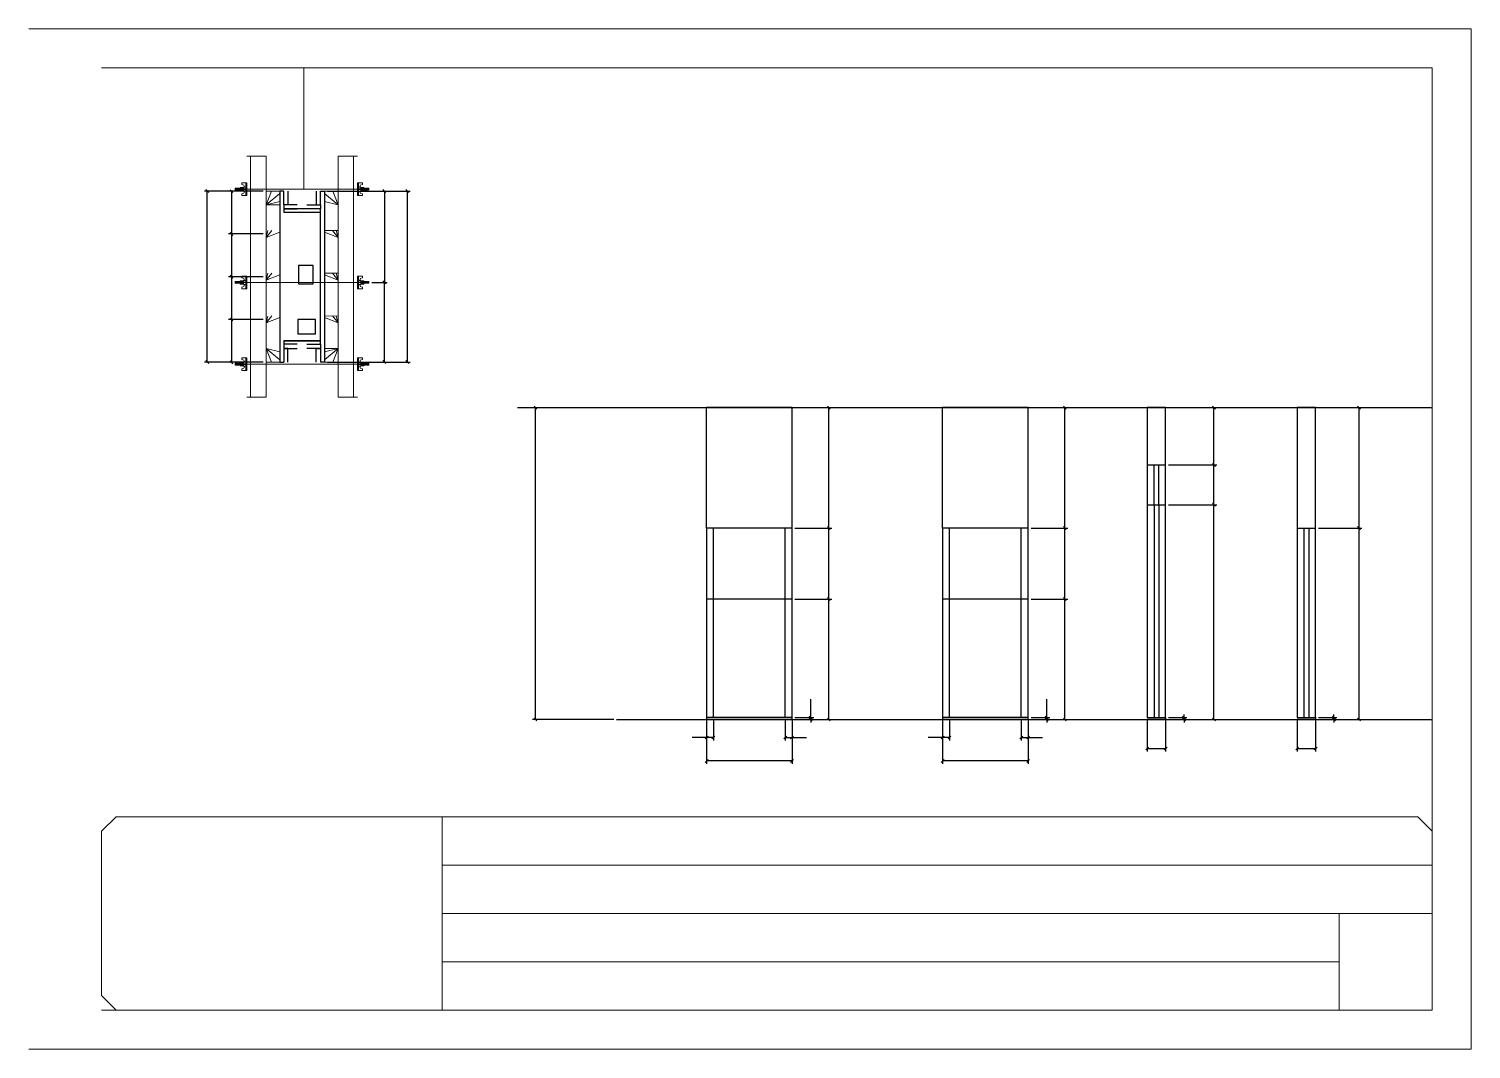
# Model space of a CAD drawing. Header units: metres. Extents: x 4348 to 8996, y 10700 to 11750.
# Drawn here: x 4348 to 5833, y 10700 to 11750 of the extents above; entities that cross this region are included whole.
import ezdxf

# ---------------------------------------------------------------- set-up
doc = ezdxf.new("R2010")
doc.units = ezdxf.units.M
for name, color, linetype in [('00 - FELIPE', 7, 'Continuous'), ('CHAPA', 7, 'Continuous'), ('COTA', 7, 'Continuous'), ('Hachura', 7, 'Continuous'), ('Madeira', 7, 'Continuous'), ('NIVEL 2° PAV.', 7, 'Continuous'), ('Nível', 7, 'Continuous'), ('Painéis', 7, 'Continuous'), ('Perfil Metálico', 7, 'Continuous'), ('SARR_2.2x7', 7, 'Continuous'), ('SARRAFO', 7, 'Continuous'), ('SARRAFO DE PRESSAO', 7, 'Continuous'), ('Texto Seção', 7, 'Continuous')]:
    doc.layers.add(name, color=color, linetype=linetype)

msp = doc.modelspace()

# ---------------------------------------------------------------- linework, layer by layer
at = {"layer": '00 - FELIPE', "color": 4, "lineweight": 25}
for p, q in [((5522.2, 11301.2), (5570.8, 11301.2)), ((5567.8, 11260.2), (5567.8, 11301.2)), ((5522.2, 11260.2), (5570.8, 11260.2))]:
    msp.add_line(p, q, dxfattribs=at)
at = {"layer": '00 - FELIPE', "color": 0, "lineweight": 25}
for p, q in [((5569.3, 11299.7), (5566.3, 11302.7)), ((5566.3, 11261.7), (5569.3, 11258.7))]:
    msp.add_line(p, q, dxfattribs=at)
at = {"layer": 'CHAPA', "color": 1, "lineweight": 25}
for points in [[(4610, 11583), (4606, 11583), (4606, 11407), (4610, 11407)], [(4610, 11583), (4606, 11583), (4606, 11407), (4610, 11407)], [(4648, 11583), (4652, 11583), (4652, 11407), (4648, 11407)], [(4648, 11583), (4652, 11583), (4652, 11407), (4648, 11407)], [(4648, 11561), (4648, 11564.6), (4610, 11564.6), (4610, 11561)], [(4648, 11561), (4648, 11564.6), (4610, 11564.6), (4610, 11561)], [(4648, 11425.4), (4648, 11429), (4610, 11429), (4610, 11425.4)], [(4648, 11425.4), (4648, 11429), (4610, 11429), (4610, 11425.4)]]:
    msp.add_lwpolyline(points, dxfattribs=at)
at = {"layer": 'COTA', "color": 0, "lineweight": 25}
for p, q in [((4532.9, 11581.5), (4529.9, 11584.5)), ((4557.8, 11581.4), (4554.8, 11584.4)), ((4715.2, 11581.5), (4712.2, 11584.5)), ((4738.9, 11581.5), (4735.9, 11584.5)), ((4554.8, 11540.4), (4557.8, 11537.4)), ((4557.8, 11537.4), (4554.8, 11540.4)), ((4554.8, 11496.4), (4557.8, 11493.4)), ((4557.8, 11493.4), (4554.8, 11496.4)), ((4715.2, 11487.5), (4712.2, 11490.5)), ((4712.2, 11490.5), (4715.2, 11487.5)), ((4554.8, 11452.4), (4557.8, 11449.4)), ((4557.8, 11449.4), (4554.8, 11452.4)), ((4529.9, 11408.5), (4532.9, 11405.5)), ((4554.8, 11408.4), (4557.8, 11405.4)), ((4712.2, 11408.5), (4715.2, 11405.5)), ((4735.9, 11408.5), (4738.9, 11405.5)), ((5172.8, 11358.7), (5169.8, 11361.7)), ((5415.8, 11358.7), (5412.8, 11361.7)), ((5569.3, 11358.7), (5566.3, 11361.7)), ((5718.7, 11358.7), (5715.7, 11361.7)), ((5566.3, 11302.7), (5569.3, 11299.7)), ((5569.3, 11258.7), (5566.3, 11261.7)), ((5172.8, 11234.7), (5169.8, 11237.7)), ((5169.8, 11237.7), (5172.8, 11234.7)), ((5415.8, 11234.7), (5412.8, 11237.7)), ((5412.8, 11237.7), (5415.8, 11234.7)), ((5715.7, 11237.7), (5718.7, 11234.7)), ((5718.7, 11234.7), (5715.7, 11237.7)), ((5169.8, 11164.7), (5172.8, 11161.7)), ((5172.8, 11161.7), (5169.8, 11164.7)), ((5412.8, 11164.7), (5415.8, 11161.7)), ((5415.8, 11161.7), (5412.8, 11164.7)), ((5151.2, 11042.7), (5154.2, 11039.7)), ((5154.2, 11037.7), (5151.2, 11040.7)), ((5169.8, 11040.7), (5172.8, 11037.7)), ((5394.2, 11042.7), (5397.2, 11039.7)), ((5397.2, 11037.7), (5394.2, 11040.7)), ((5412.8, 11040.7), (5415.8, 11037.7)), ((5535.5, 11042.7), (5538.5, 11039.7)), ((5538.5, 11037.7), (5535.5, 11040.7)), ((5566.3, 11040.7), (5569.3, 11037.7)), ((5689.9, 11042.7), (5692.9, 11039.7)), ((5692.9, 11037.7), (5689.9, 11040.7)), ((5715.7, 11040.7), (5718.7, 11037.7)), ((5046.9, 11022.2), (5043.9, 11019.2)), ((5050.9, 11019.2), (5053.9, 11022.2)), ((5127.9, 11022.2), (5124.9, 11019.2)), ((5131.9, 11019.2), (5134.9, 11022.2)), ((5290, 11022.2), (5287, 11019.2)), ((5294, 11019.2), (5297, 11022.2)), ((5371, 11022.2), (5368, 11019.2)), ((5375, 11019.2), (5378, 11022.2)), ((5500.6, 11010.9), (5497.6, 11007.9)), ((5516.6, 11007.9), (5519.6, 11010.9)), ((5655, 11010.9), (5652, 11007.9)), ((5671, 11007.9), (5674, 11010.9)), ((5046.9, 10998.1), (5043.9, 10995.1)), ((5131.9, 10995.1), (5134.9, 10998.1)), ((5290, 10998.1), (5287, 10995.1)), ((5375, 10995.1), (5378, 10998.1))]:
    msp.add_line(p, q, dxfattribs=at)
at = {"layer": 'COTA', "color": 241, "lineweight": 25}
for p, q in [((4589, 11583), (4528.4, 11583)), ((4531.4, 11407), (4531.4, 11583)), ((4589, 11582.9), (4553.3, 11582.9)), ((4556.3, 11582.9), (4556.3, 11538.9)), ((4655, 11583), (4740.4, 11583)), ((4689, 11583), (4716.7, 11583)), ((4713.7, 11583), (4713.7, 11489)), ((4737.4, 11407), (4737.4, 11583)), ((4589, 11538.9), (4553.3, 11538.9)), ((4589, 11538.9), (4553.3, 11538.9)), ((4556.3, 11538.9), (4556.3, 11494.9)), ((4589, 11494.9), (4553.3, 11494.9)), ((4589, 11494.9), (4553.3, 11494.9)), ((4556.3, 11494.9), (4556.3, 11450.9)), ((4700.8, 11489), (4716.7, 11489)), ((4700.8, 11489), (4716.7, 11489)), ((4713.7, 11407), (4713.7, 11489)), ((4589, 11450.9), (4553.3, 11450.9)), ((4589, 11450.9), (4553.3, 11450.9)), ((4556.3, 11450.9), (4556.3, 11406.9)), ((4589, 11407), (4528.4, 11407)), ((4589, 11406.9), (4553.3, 11406.9)), ((4655, 11407), (4740.4, 11407)), ((4689, 11407), (4716.7, 11407)), ((5133.4, 11360.2), (5045.4, 11360.2)), ((5045.4, 11236.2), (5045.4, 11360.2)), ((5133.4, 11236.2), (5133.4, 11360.2)), ((5376.5, 11360.2), (5288.5, 11360.2)), ((5288.5, 11236.2), (5288.5, 11360.2)), ((5376.5, 11236.2), (5376.5, 11360.2))]:
    msp.add_line(p, q, dxfattribs=at)
at = {"layer": 'COTA', "color": 180, "lineweight": 25}
for p, q in [((4640.4, 11506.5), (4625.4, 11506.5)), ((4625.4, 11506.5), (4625.4, 11487.5)), ((4640.4, 11487.5), (4640.4, 11506.5)), ((4625.4, 11487.5), (4640.4, 11487.5)), ((4642.7, 11451), (4624.7, 11451)), ((4624.7, 11451), (4624.7, 11436)), ((4642.7, 11436), (4642.7, 11451)), ((4624.7, 11436), (4642.7, 11436))]:
    msp.add_line(p, q, dxfattribs=at)
at = {"layer": 'COTA', "color": 4, "lineweight": 25}
for p, q in [((5136.4, 11360.2), (5174.3, 11360.2)), ((5171.3, 11236.2), (5171.3, 11360.2)), ((5379.5, 11360.2), (5417.3, 11360.2)), ((5414.3, 11236.2), (5414.3, 11360.2)), ((5521.1, 11360.2), (5570.8, 11360.2)), ((5567.8, 11301.2), (5567.8, 11360.2)), ((5675.5, 11360.2), (5720.2, 11360.2)), ((5717.2, 11236.2), (5717.2, 11360.2)), ((5521.1, 11301.2), (5570.8, 11301.2)), ((5521.1, 11260.2), (5570.8, 11260.2)), ((5567.8, 11039.2), (5567.8, 11260.2)), ((5136.4, 11236.2), (5174.3, 11236.2)), ((5136.4, 11236.2), (5174.3, 11236.2)), ((5171.3, 11163.2), (5171.3, 11236.2)), ((5379.5, 11236.2), (5417.3, 11236.2)), ((5379.5, 11236.2), (5417.3, 11236.2)), ((5414.3, 11163.2), (5414.3, 11236.2)), ((5675.5, 11236.2), (5720.2, 11236.2)), ((5675.5, 11236.2), (5720.2, 11236.2)), ((5717.2, 11039.2), (5717.2, 11236.2)), ((5136.4, 11163.2), (5174.3, 11163.2)), ((5136.4, 11163.2), (5174.3, 11163.2)), ((5171.3, 11039.2), (5171.3, 11163.2)), ((5379.5, 11163.2), (5417.3, 11163.2)), ((5379.5, 11163.2), (5417.3, 11163.2)), ((5414.3, 11039.2), (5414.3, 11163.2)), ((5152.7, 11041.2), (5152.7, 11060.1)), ((5395.7, 11041.2), (5395.7, 11060.1)), ((5045.4, 11038.2), (5045.4, 10993.6)), ((5045.4, 11036.2), (5045.4, 11017.7)), ((5052.4, 11038.2), (5052.4, 11017.7)), ((5126.4, 11038.2), (5126.4, 11017.7)), ((5133.4, 11038.2), (5133.4, 10993.6)), ((5133.4, 11036.2), (5133.4, 11017.7)), ((5136.4, 11041.2), (5155.7, 11041.2)), ((5136.4, 11039.2), (5155.7, 11039.2)), ((5136.4, 11039.2), (5174.3, 11039.2)), ((5152.7, 11039.2), (5152.7, 11041.2)), ((5152.7, 11039.2), (5152.7, 11036.2)), ((5288.5, 11038.2), (5288.5, 10993.6)), ((5288.5, 11036.2), (5288.5, 11017.7)), ((5295.5, 11038.2), (5295.5, 11017.7)), ((5369.5, 11038.2), (5369.5, 11017.7)), ((5376.5, 11038.2), (5376.5, 10993.6)), ((5376.5, 11036.2), (5376.5, 11017.7)), ((5379.5, 11041.2), (5398.7, 11041.2)), ((5379.5, 11039.2), (5398.7, 11039.2)), ((5379.5, 11039.2), (5417.3, 11039.2)), ((5395.7, 11039.2), (5395.7, 11041.2)), ((5395.7, 11039.2), (5395.7, 11036.2)), ((5499.1, 11038.2), (5499.1, 11006.4)), ((5518.1, 11038.2), (5518.1, 11006.4)), ((5521.1, 11041.2), (5540, 11041.2)), ((5521.1, 11039.2), (5540, 11039.2)), ((5521.1, 11039.2), (5570.8, 11039.2)), ((5537, 11041.2), (5537, 11044.2)), ((5537, 11039.2), (5537, 11041.2)), ((5537, 11039.2), (5537, 11036.2)), ((5653.5, 11038.2), (5653.5, 11006.4)), ((5672.5, 11038.2), (5672.5, 11006.4)), ((5675.5, 11041.2), (5694.4, 11041.2)), ((5675.5, 11039.2), (5694.4, 11039.2)), ((5675.5, 11039.2), (5720.2, 11039.2)), ((5691.4, 11041.2), (5691.4, 11044.2)), ((5691.4, 11039.2), (5691.4, 11041.2)), ((5691.4, 11039.2), (5691.4, 11036.2)), ((5045.4, 11020.7), (5030.7, 11020.7)), ((5052.4, 11020.7), (5045.4, 11020.7)), ((5126.4, 11020.7), (5133.4, 11020.7)), ((5133.4, 11020.7), (5148.2, 11020.7)), ((5288.5, 11020.7), (5273.7, 11020.7)), ((5295.5, 11020.7), (5288.5, 11020.7)), ((5369.5, 11020.7), (5376.5, 11020.7)), ((5376.5, 11020.7), (5391.2, 11020.7)), ((5499.1, 11009.4), (5518.1, 11009.4)), ((5653.5, 11009.4), (5672.5, 11009.4)), ((5133.4, 10996.6), (5045.4, 10996.6)), ((5376.5, 10996.6), (5288.5, 10996.6))]:
    msp.add_line(p, q, dxfattribs=at)
at = {"layer": 'COTA', "color": 241, "lineweight": 25}
for points in [[(5518.1, 11301.2), (5518.1, 11360.2), (5499.1, 11360.2), (5499.1, 11301.2)], [(5672.5, 11236.2), (5672.5, 11360.2), (5653.5, 11360.2), (5653.5, 11236.2)]]:
    msp.add_lwpolyline(points, dxfattribs=at)
at = {"layer": 'Hachura', "color": 0, "lineweight": 9}
for p, q in [((4560.5, 11586), (4560.2, 11585.7)), ((4560.2, 11585.7), (4560.2, 11584.4)), ((4560.5, 11584.1), (4560.2, 11584.4)), ((4560.8, 11586), (4560.5, 11586)), ((4560.5, 11584.1), (4560.5, 11586)), ((4561.1, 11584.1), (4560.5, 11585.3)), ((4561.1, 11584), (4560.5, 11585.1)), ((4560.5, 11584.6), (4560.8, 11583.9)), ((4560.5, 11584.3), (4560.6, 11584.1)), ((4560.8, 11586), (4561.8, 11584.1)), ((4560.8, 11586), (4561.8, 11584.1)), ((4560.9, 11586.1), (4562, 11583.9)), ((4562.2, 11584), (4561.1, 11586.1)), ((4561.1, 11584.1), (4561.8, 11584.1)), ((4562, 11586), (4561.3, 11586)), ((4562.3, 11584.1), (4561.3, 11586)), ((4562, 11586), (4562.9, 11584.1)), ((4562.1, 11586.1), (4563.1, 11583.9)), ((4563.4, 11584), (4562.3, 11586.1)), ((4562.9, 11584.1), (4562.3, 11584.1)), ((4563.1, 11586), (4562.5, 11586)), ((4563.5, 11584.1), (4562.5, 11586)), ((4562.7, 11586), (4562.5, 11586)), ((4563.1, 11586), (4564.1, 11584.1)), ((4563.2, 11586.1), (4564.3, 11583.9)), ((4564.5, 11584), (4563.5, 11586.1)), ((4563.7, 11584.1), (4563.5, 11584.1)), ((4564.3, 11586), (4563.6, 11586)), ((4564.6, 11584.1), (4563.6, 11586)), ((4563.7, 11584.1), (4564.1, 11584.1)), ((4564.3, 11586), (4565.3, 11584.1)), ((4565.3, 11584.8), (4564.6, 11586.1)), ((4564.6, 11584.1), (4565.3, 11584.1)), ((4565.3, 11585.1), (4564.8, 11586)), ((4565.3, 11586), (4564.8, 11586)), ((4565.3, 11583.3), (4565.3, 11586.6)), ((4565.3, 11583.3), (4565.3, 11586.6)), ((4565.3, 11586.6), (4568.5, 11586.6)), ((4565.3, 11585.6), (4568.5, 11585.6)), ((4565.3, 11584.1), (4568.5, 11584.1)), ((4568.5, 11583.3), (4565.3, 11583.3)), ((4572, 11591.4), (4566.8, 11591.4)), ((4566.8, 11591.4), (4566.8, 11589.7)), ((4566.8, 11589.7), (4569, 11589.2)), ((4568.5, 11586.9), (4568.5, 11583)), ((4571.1, 11586.9), (4568.5, 11586.9)), ((4568.5, 11583), (4568.5, 11583.3)), ((4568.5, 11583), (4568.5, 11583.3)), ((4568.5, 11583), (4571.1, 11583)), ((4571.1, 11585.3), (4569.1, 11585.3)), ((4569.1, 11584.8), (4571.1, 11584.8)), ((4569.3, 11588.8), (4569.3, 11586.9)), ((4569.3, 11581.1), (4569.3, 11583)), ((4571, 11591.3), (4572, 11591.3)), ((4571, 11591.1), (4572, 11591.1)), ((4571, 11590.7), (4572, 11590.7)), ((4571, 11590.3), (4572, 11590.3)), ((4571, 11589.4), (4572, 11589.4)), ((4571, 11588), (4572, 11588)), ((4571.1, 11591.4), (4571.1, 11578.5)), ((4571.1, 11591.4), (4571.1, 11586.3)), ((4571.1, 11585), (4571.1, 11586.9)), ((4571.1, 11586.3), (4571.1, 11585.6)), ((4571.1, 11585), (4572, 11585)), ((4571.4, 11585.9), (4571.2, 11585.9)), ((4571.2, 11584), (4571.6, 11584)), ((4571.8, 11585.9), (4571.4, 11585.9)), ((4572, 11578.5), (4572, 11591.4)), ((4572, 11579.5), (4572, 11587.3)), ((4686, 11578.5), (4686, 11591.4)), ((4686, 11591.4), (4691.1, 11591.4)), ((4686.9, 11591.3), (4686, 11591.3)), ((4686.9, 11591.1), (4686, 11591.1)), ((4686.9, 11590.7), (4686, 11590.7)), ((4686.9, 11590.3), (4686, 11590.3)), ((4686.9, 11589.4), (4686, 11589.4)), ((4686.9, 11588), (4686, 11588)), ((4686, 11579.5), (4686, 11587.3)), ((4686.9, 11585), (4686, 11585)), ((4686.1, 11585.9), (4686.6, 11585.9)), ((4686.7, 11584), (4686.3, 11584)), ((4686.6, 11585.9), (4686.8, 11585.9)), ((4686.9, 11591.4), (4686.9, 11578.5)), ((4686.9, 11591.4), (4686.9, 11586.3)), ((4686.9, 11585), (4686.9, 11586.9)), ((4686.9, 11586.9), (4689.5, 11586.9)), ((4686.9, 11586.3), (4686.9, 11585.6)), ((4686.9, 11585.3), (4688.9, 11585.3)), ((4688.9, 11584.8), (4686.9, 11584.8)), ((4689.5, 11583), (4686.9, 11583)), ((4688.7, 11588.8), (4688.7, 11586.9)), ((4688.7, 11581.1), (4688.7, 11583)), ((4691.1, 11589.7), (4688.9, 11589.2)), ((4689.5, 11586.9), (4689.5, 11583)), ((4692.7, 11586.6), (4689.5, 11586.6)), ((4692.7, 11585.6), (4689.5, 11585.6)), ((4692.7, 11584.1), (4689.5, 11584.1)), ((4689.5, 11583.3), (4692.7, 11583.3)), ((4689.5, 11583), (4689.5, 11583.3)), ((4689.5, 11583), (4689.5, 11583.3)), ((4691.1, 11591.4), (4691.1, 11589.7)), ((4692.6, 11583.3), (4692.6, 11586.6)), ((4692.7, 11583.3), (4692.7, 11586.6)), ((4692.7, 11584.8), (4693.3, 11586.1)), ((4693.6, 11586), (4692.7, 11584.1)), ((4692.7, 11585.1), (4693.1, 11586)), ((4692.7, 11586), (4693.1, 11586)), ((4693.3, 11584.1), (4692.7, 11584.1)), ((4693.3, 11584.1), (4694.3, 11586)), ((4693.4, 11584), (4694.5, 11586.1)), ((4694.7, 11586.1), (4693.6, 11583.9)), ((4693.6, 11586), (4694.3, 11586)), ((4694.8, 11586), (4693.8, 11584.1)), ((4694.3, 11584.1), (4693.8, 11584.1)), ((4694.3, 11584.1), (4694.5, 11584.1)), ((4694.5, 11584.1), (4695.4, 11586)), ((4694.6, 11584), (4695.6, 11586.1)), ((4695.9, 11586.1), (4694.8, 11583.9)), ((4694.8, 11586), (4695.4, 11586)), ((4696, 11586), (4695, 11584.1)), ((4695, 11584.1), (4695.6, 11584.1)), ((4695.2, 11586), (4695.4, 11586)), ((4695.6, 11584.1), (4696.6, 11586)), ((4695.7, 11584), (4696.8, 11586.1)), ((4697, 11586.1), (4696, 11583.9)), ((4696, 11586), (4696.6, 11586)), ((4697.1, 11586), (4696.2, 11584.1)), ((4697.1, 11586), (4696.2, 11584.1)), ((4696.8, 11584.1), (4696.2, 11584.1)), ((4696.8, 11584.1), (4697.4, 11585.3)), ((4696.9, 11584), (4697.4, 11585.1)), ((4697.1, 11586), (4697.4, 11586)), ((4697.4, 11584.6), (4697.1, 11583.9)), ((4697.4, 11584.3), (4697.3, 11584.1)), ((4697.4, 11586), (4697.8, 11585.7)), ((4697.4, 11584.1), (4697.4, 11586)), ((4697.4, 11584.1), (4697.8, 11584.4)), ((4697.8, 11585.7), (4697.8, 11584.4)), ((4566.8, 11580.2), (4569, 11580.8)), ((4566.8, 11578.5), (4566.8, 11580.2)), ((4571.1, 11578.5), (4566.8, 11578.5)), ((4571, 11581.9), (4572, 11581.9)), ((4571, 11580.5), (4572, 11580.5)), ((4571, 11579.7), (4572, 11579.7)), ((4571, 11579.2), (4572, 11579.2)), ((4571, 11578.9), (4572, 11578.9)), ((4571, 11578.6), (4572, 11578.6)), ((4571.1, 11578.5), (4572, 11578.5)), ((4686.9, 11581.9), (4686, 11581.9)), ((4686.9, 11580.5), (4686, 11580.5)), ((4686.9, 11579.7), (4686, 11579.7)), ((4686.9, 11579.2), (4686, 11579.2)), ((4686.9, 11578.9), (4686, 11578.9)), ((4686.9, 11578.6), (4686, 11578.6)), ((4686.9, 11578.5), (4686, 11578.5)), ((4686.9, 11578.5), (4691.1, 11578.5)), ((4691.1, 11580.2), (4688.9, 11580.8)), ((4691.1, 11578.5), (4691.1, 11580.2)), ((4572, 11495.4), (4566.8, 11495.4)), ((4566.8, 11495.4), (4566.8, 11493.7)), ((4571, 11495.3), (4572, 11495.3)), ((4571, 11495.1), (4572, 11495.1)), ((4571, 11494.7), (4572, 11494.7)), ((4571, 11494.3), (4572, 11494.3)), ((4571.1, 11495.4), (4571.1, 11482.5)), ((4571.1, 11495.4), (4571.1, 11490.3)), ((4572, 11482.5), (4572, 11495.4)), ((4686, 11482.5), (4686, 11495.4)), ((4686, 11495.4), (4691.1, 11495.4)), ((4686.9, 11495.3), (4686, 11495.3)), ((4686.9, 11495.1), (4686, 11495.1)), ((4686.9, 11494.7), (4686, 11494.7)), ((4686.9, 11494.3), (4686, 11494.3)), ((4686.9, 11495.4), (4686.9, 11482.5)), ((4686.9, 11495.4), (4686.9, 11490.3)), ((4691.1, 11495.4), (4691.1, 11493.7)), ((4560.5, 11490), (4560.2, 11489.7)), ((4560.2, 11489.7), (4560.2, 11488.4)), ((4560.5, 11488.1), (4560.2, 11488.4)), ((4560.8, 11490), (4560.5, 11490)), ((4560.5, 11488.1), (4560.5, 11490)), ((4561.1, 11488.1), (4560.5, 11489.3)), ((4561.1, 11488), (4560.5, 11489.1)), ((4560.5, 11488.6), (4560.8, 11487.9)), ((4560.5, 11488.3), (4560.6, 11488.1)), ((4560.8, 11490), (4561.8, 11488.1)), ((4560.8, 11490), (4561.8, 11488.1)), ((4560.9, 11490.1), (4562, 11487.9)), ((4562.2, 11488), (4561.1, 11490.1)), ((4561.1, 11488.1), (4561.8, 11488.1)), ((4562, 11490), (4561.3, 11490)), ((4562.3, 11488.1), (4561.3, 11490)), ((4562, 11490), (4562.9, 11488.1)), ((4562.1, 11490.1), (4563.1, 11487.9)), ((4563.4, 11488), (4562.3, 11490.1)), ((4562.9, 11488.1), (4562.3, 11488.1)), ((4563.1, 11490), (4562.5, 11490)), ((4563.5, 11488.1), (4562.5, 11490)), ((4562.7, 11490), (4562.5, 11490)), ((4563.1, 11490), (4564.1, 11488.1)), ((4563.2, 11490.1), (4564.3, 11487.9)), ((4564.5, 11488), (4563.5, 11490.1)), ((4563.7, 11488.1), (4563.5, 11488.1)), ((4564.3, 11490), (4563.6, 11490)), ((4564.6, 11488.1), (4563.6, 11490)), ((4563.7, 11488.1), (4564.1, 11488.1)), ((4564.3, 11490), (4565.3, 11488.1)), ((4565.3, 11488.8), (4564.6, 11490.1)), ((4564.6, 11488.1), (4565.3, 11488.1)), ((4565.3, 11489.1), (4564.8, 11490)), ((4565.3, 11490), (4564.8, 11490)), ((4565.3, 11487.3), (4565.3, 11490.6)), ((4565.3, 11487.3), (4565.3, 11490.6)), ((4565.3, 11490.6), (4568.5, 11490.6)), ((4565.3, 11489.6), (4568.5, 11489.6)), ((4565.3, 11488.1), (4568.5, 11488.1)), ((4568.5, 11487.3), (4565.3, 11487.3)), ((4566.8, 11493.7), (4569, 11493.2)), ((4566.8, 11484.2), (4569, 11484.8)), ((4566.8, 11482.5), (4566.8, 11484.2)), ((4571.1, 11482.5), (4566.8, 11482.5)), ((4568.5, 11490.9), (4568.5, 11487)), ((4571.1, 11490.9), (4568.5, 11490.9)), ((4568.5, 11487), (4568.5, 11487.3)), ((4568.5, 11487), (4568.5, 11487.3)), ((4568.5, 11487), (4571.1, 11487)), ((4571.1, 11489.3), (4569.1, 11489.3)), ((4569.1, 11488.8), (4571.1, 11488.8)), ((4569.3, 11492.8), (4569.3, 11490.9)), ((4569.3, 11485.1), (4569.3, 11487)), ((4571, 11493.4), (4572, 11493.4)), ((4571, 11492), (4572, 11492)), ((4571, 11485.9), (4572, 11485.9)), ((4571, 11484.5), (4572, 11484.5)), ((4571, 11483.7), (4572, 11483.7)), ((4571, 11483.2), (4572, 11483.2)), ((4571, 11482.9), (4572, 11482.9)), ((4571, 11482.6), (4572, 11482.6)), ((4571.1, 11489), (4571.1, 11490.9)), ((4571.1, 11490.3), (4571.1, 11489.6)), ((4571.1, 11489), (4572, 11489)), ((4571.1, 11482.5), (4572, 11482.5)), ((4571.4, 11489.9), (4571.2, 11489.9)), ((4571.2, 11488), (4571.6, 11488)), ((4571.8, 11489.9), (4571.4, 11489.9)), ((4572, 11483.5), (4572, 11491.3)), ((4686.9, 11493.4), (4686, 11493.4)), ((4686.9, 11492), (4686, 11492)), ((4686, 11483.5), (4686, 11491.3)), ((4686.9, 11489), (4686, 11489)), ((4686.9, 11485.9), (4686, 11485.9)), ((4686.9, 11484.5), (4686, 11484.5)), ((4686.9, 11483.7), (4686, 11483.7)), ((4686.9, 11483.2), (4686, 11483.2)), ((4686.9, 11482.9), (4686, 11482.9)), ((4686.9, 11482.6), (4686, 11482.6)), ((4686.9, 11482.5), (4686, 11482.5)), ((4686.1, 11489.9), (4686.6, 11489.9)), ((4686.7, 11488), (4686.3, 11488)), ((4686.6, 11489.9), (4686.8, 11489.9)), ((4686.9, 11489), (4686.9, 11490.9)), ((4686.9, 11490.9), (4689.5, 11490.9)), ((4686.9, 11490.3), (4686.9, 11489.6)), ((4686.9, 11489.3), (4688.9, 11489.3)), ((4688.9, 11488.8), (4686.9, 11488.8)), ((4689.5, 11487), (4686.9, 11487)), ((4686.9, 11482.5), (4691.1, 11482.5)), ((4688.7, 11492.8), (4688.7, 11490.9)), ((4688.7, 11485.1), (4688.7, 11487)), ((4691.1, 11493.7), (4688.9, 11493.2)), ((4691.1, 11484.2), (4688.9, 11484.8)), ((4689.5, 11490.9), (4689.5, 11487)), ((4692.7, 11490.6), (4689.5, 11490.6)), ((4692.7, 11489.6), (4689.5, 11489.6)), ((4692.7, 11488.1), (4689.5, 11488.1)), ((4689.5, 11487.3), (4692.7, 11487.3)), ((4689.5, 11487), (4689.5, 11487.3)), ((4689.5, 11487), (4689.5, 11487.3)), ((4691.1, 11482.5), (4691.1, 11484.2)), ((4692.6, 11487.3), (4692.6, 11490.6)), ((4692.7, 11487.3), (4692.7, 11490.6)), ((4692.7, 11488.8), (4693.3, 11490.1)), ((4693.6, 11490), (4692.7, 11488.1)), ((4692.7, 11489.1), (4693.1, 11490)), ((4692.7, 11490), (4693.1, 11490)), ((4693.3, 11488.1), (4692.7, 11488.1)), ((4693.3, 11488.1), (4694.3, 11490)), ((4693.4, 11488), (4694.5, 11490.1)), ((4694.7, 11490.1), (4693.6, 11487.9)), ((4693.6, 11490), (4694.3, 11490)), ((4694.8, 11490), (4693.8, 11488.1)), ((4694.3, 11488.1), (4693.8, 11488.1)), ((4694.3, 11488.1), (4694.5, 11488.1)), ((4694.5, 11488.1), (4695.4, 11490)), ((4694.6, 11488), (4695.6, 11490.1)), ((4695.9, 11490.1), (4694.8, 11487.9)), ((4694.8, 11490), (4695.4, 11490)), ((4696, 11490), (4695, 11488.1)), ((4695, 11488.1), (4695.6, 11488.1)), ((4695.2, 11490), (4695.4, 11490)), ((4695.6, 11488.1), (4696.6, 11490)), ((4695.7, 11488), (4696.8, 11490.1)), ((4697, 11490.1), (4696, 11487.9)), ((4696, 11490), (4696.6, 11490)), ((4697.1, 11490), (4696.2, 11488.1)), ((4697.1, 11490), (4696.2, 11488.1)), ((4696.8, 11488.1), (4696.2, 11488.1)), ((4696.8, 11488.1), (4697.4, 11489.3)), ((4696.9, 11488), (4697.4, 11489.1)), ((4697.1, 11490), (4697.4, 11490)), ((4697.4, 11488.6), (4697.1, 11487.9)), ((4697.4, 11488.3), (4697.3, 11488.1)), ((4697.4, 11490), (4697.8, 11489.7)), ((4697.4, 11488.1), (4697.4, 11490)), ((4697.4, 11488.1), (4697.8, 11488.4)), ((4697.8, 11489.7), (4697.8, 11488.4)), ((4560.5, 11405.9), (4560.2, 11405.5)), ((4560.2, 11404.2), (4560.2, 11405.5)), ((4560.5, 11405.3), (4560.8, 11406)), ((4561.1, 11406), (4560.5, 11404.8)), ((4560.5, 11405.6), (4560.6, 11405.9)), ((4561.1, 11405.9), (4560.5, 11404.6)), ((4560.5, 11405.9), (4560.5, 11403.9)), ((4560.8, 11403.9), (4561.8, 11405.9)), ((4560.8, 11403.9), (4561.8, 11405.9)), ((4560.9, 11403.9), (4562, 11406)), ((4562.2, 11406), (4561.1, 11403.8)), ((4561.1, 11405.9), (4561.8, 11405.9)), ((4562.3, 11405.9), (4561.3, 11403.9)), ((4562, 11403.9), (4562.9, 11405.9)), ((4562.1, 11403.9), (4563.1, 11406)), ((4563.4, 11406), (4562.3, 11403.8)), ((4562.9, 11405.9), (4562.3, 11405.9)), ((4563.5, 11405.9), (4562.5, 11403.9)), ((4563.1, 11403.9), (4564.1, 11405.9)), ((4563.2, 11403.9), (4564.3, 11406)), ((4564.5, 11406), (4563.5, 11403.8)), ((4563.7, 11405.9), (4563.5, 11405.9)), ((4564.6, 11405.9), (4563.6, 11403.9)), ((4563.7, 11405.9), (4564.1, 11405.9)), ((4564.3, 11403.9), (4565.3, 11405.9)), ((4564.6, 11405.9), (4565.3, 11405.9)), ((4565.3, 11405.1), (4564.6, 11403.8)), ((4565.3, 11404.8), (4564.8, 11403.9)), ((4565.3, 11406.6), (4565.3, 11403.3)), ((4565.3, 11406.6), (4565.3, 11403.3)), ((4568.5, 11406.6), (4565.3, 11406.6)), ((4565.3, 11405.9), (4568.5, 11405.9)), ((4571.1, 11411.4), (4566.8, 11411.4)), ((4566.8, 11411.4), (4566.8, 11409.7)), ((4566.8, 11409.7), (4569, 11409.1)), ((4568.5, 11403), (4568.5, 11406.9)), ((4568.5, 11406.9), (4571.1, 11406.9)), ((4568.5, 11406.9), (4568.5, 11406.6)), ((4568.5, 11406.9), (4568.5, 11406.6)), ((4569.1, 11405.2), (4571.1, 11405.2)), ((4569.3, 11408.8), (4569.3, 11406.9)), ((4571, 11411.3), (4572, 11411.3)), ((4571, 11411.1), (4572, 11411.1)), ((4571, 11410.7), (4572, 11410.7)), ((4571, 11410.3), (4572, 11410.3)), ((4571, 11409.4), (4572, 11409.4)), ((4571, 11408), (4572, 11408)), ((4571.1, 11398.5), (4571.1, 11411.4)), ((4571.1, 11411.4), (4572, 11411.4)), ((4571.1, 11405), (4571.1, 11403)), ((4571.1, 11405), (4572, 11405)), ((4571.2, 11405.9), (4571.6, 11405.9)), ((4572, 11411.4), (4572, 11398.5)), ((4572, 11410.5), (4572, 11402.6)), ((4686, 11411.4), (4686, 11398.5)), ((4686.9, 11411.4), (4686, 11411.4)), ((4686.9, 11411.3), (4686, 11411.3)), ((4686.9, 11411.1), (4686, 11411.1)), ((4686.9, 11410.7), (4686, 11410.7)), ((4686, 11410.5), (4686, 11402.6)), ((4686.9, 11410.3), (4686, 11410.3)), ((4686.9, 11409.4), (4686, 11409.4)), ((4686.9, 11408), (4686, 11408)), ((4686.9, 11405), (4686, 11405)), ((4686.7, 11405.9), (4686.3, 11405.9)), ((4686.9, 11398.5), (4686.9, 11411.4)), ((4686.9, 11411.4), (4691.1, 11411.4)), ((4689.5, 11406.9), (4686.9, 11406.9)), ((4688.9, 11405.2), (4686.9, 11405.2)), ((4686.9, 11405), (4686.9, 11403)), ((4688.7, 11408.8), (4688.7, 11406.9)), ((4691.1, 11409.7), (4688.9, 11409.1)), ((4689.5, 11403), (4689.5, 11406.9)), ((4689.5, 11406.9), (4689.5, 11406.6)), ((4689.5, 11406.9), (4689.5, 11406.6)), ((4689.5, 11406.6), (4692.7, 11406.6)), ((4692.7, 11405.9), (4689.5, 11405.9)), ((4691.1, 11411.4), (4691.1, 11409.7)), ((4692.6, 11406.6), (4692.6, 11403.3)), ((4692.7, 11406.6), (4692.7, 11403.3)), ((4693.3, 11405.9), (4692.7, 11405.9)), ((4693.6, 11403.9), (4692.7, 11405.9)), ((4692.7, 11405.1), (4693.3, 11403.8)), ((4692.7, 11404.8), (4693.1, 11403.9)), ((4693.3, 11405.9), (4694.3, 11403.9)), ((4693.4, 11406), (4694.5, 11403.8)), ((4694.7, 11403.9), (4693.6, 11406)), ((4694.3, 11405.9), (4693.8, 11405.9)), ((4694.8, 11403.9), (4693.8, 11405.9)), ((4694.3, 11405.9), (4694.5, 11405.9)), ((4694.5, 11405.9), (4695.4, 11403.9)), ((4694.6, 11406), (4695.6, 11403.8)), ((4695.9, 11403.9), (4694.8, 11406)), ((4695, 11405.9), (4695.6, 11405.9)), ((4696, 11403.9), (4695, 11405.9)), ((4695.6, 11405.9), (4696.6, 11403.9)), ((4695.7, 11406), (4696.8, 11403.8)), ((4697, 11403.9), (4696, 11406)), ((4697.1, 11403.9), (4696.2, 11405.9)), ((4696.8, 11405.9), (4696.2, 11405.9)), ((4697.1, 11403.9), (4696.2, 11405.9)), ((4696.8, 11405.9), (4697.4, 11404.6)), ((4696.9, 11406), (4697.4, 11404.8)), ((4697.4, 11405.3), (4697.1, 11406)), ((4697.4, 11405.6), (4697.3, 11405.9)), ((4697.4, 11405.9), (4697.8, 11405.5)), ((4697.4, 11405.9), (4697.4, 11403.9)), ((4697.8, 11404.2), (4697.8, 11405.5)), ((4560.5, 11403.9), (4560.2, 11404.2)), ((4560.8, 11403.9), (4560.5, 11403.9)), ((4562, 11403.9), (4561.3, 11403.9)), ((4563.1, 11403.9), (4562.5, 11403.9)), ((4562.7, 11403.9), (4562.5, 11403.9)), ((4564.3, 11403.9), (4563.6, 11403.9)), ((4565.3, 11403.9), (4564.8, 11403.9)), ((4565.3, 11404.3), (4568.5, 11404.3)), ((4565.3, 11403.3), (4568.5, 11403.3)), ((4566.8, 11400.2), (4569, 11400.8)), ((4566.8, 11398.5), (4566.8, 11400.2)), ((4572, 11398.5), (4566.8, 11398.5)), ((4571.1, 11403), (4568.5, 11403)), ((4571.1, 11404.6), (4569.1, 11404.6)), ((4569.3, 11401.1), (4569.3, 11403)), ((4571, 11401.9), (4572, 11401.9)), ((4571, 11400.5), (4572, 11400.5)), ((4571, 11399.7), (4572, 11399.7)), ((4571, 11399.2), (4572, 11399.2)), ((4571, 11398.9), (4572, 11398.9)), ((4571, 11398.6), (4572, 11398.6)), ((4571.1, 11403.7), (4571.1, 11404.3)), ((4571.1, 11398.5), (4571.1, 11403.7)), ((4571.4, 11404), (4571.2, 11404)), ((4571.8, 11404), (4571.4, 11404)), ((4686.9, 11401.9), (4686, 11401.9)), ((4686.9, 11400.5), (4686, 11400.5)), ((4686.9, 11399.7), (4686, 11399.7)), ((4686.9, 11399.2), (4686, 11399.2)), ((4686.9, 11398.9), (4686, 11398.9)), ((4686.9, 11398.6), (4686, 11398.6)), ((4686, 11398.5), (4691.1, 11398.5)), ((4686.1, 11404), (4686.6, 11404)), ((4686.6, 11404), (4686.8, 11404)), ((4686.9, 11404.6), (4688.9, 11404.6)), ((4686.9, 11403.7), (4686.9, 11404.3)), ((4686.9, 11398.5), (4686.9, 11403.7)), ((4686.9, 11403), (4689.5, 11403)), ((4688.7, 11401.1), (4688.7, 11403)), ((4691.1, 11400.2), (4688.9, 11400.8)), ((4692.7, 11404.3), (4689.5, 11404.3)), ((4692.7, 11403.3), (4689.5, 11403.3)), ((4691.1, 11398.5), (4691.1, 11400.2)), ((4692.7, 11403.9), (4693.1, 11403.9)), ((4693.6, 11403.9), (4694.3, 11403.9)), ((4694.8, 11403.9), (4695.4, 11403.9)), ((4695.2, 11403.9), (4695.4, 11403.9)), ((4696, 11403.9), (4696.6, 11403.9)), ((4697.1, 11403.9), (4697.4, 11403.9)), ((4697.4, 11403.9), (4697.8, 11404.2))]:
    msp.add_line(p, q, dxfattribs=at)
at = {"layer": 'Hachura', "color": 251, "lineweight": 9}
for p, q in [((4696.8, 11585), (4565, 11585)), ((4696.8, 11489), (4565, 11489)), ((4696.8, 11405), (4565, 11405))]:
    msp.add_line(p, q, dxfattribs=at)
at = {"layer": 'Madeira', "color": 126, "lineweight": 18}
for p, q in [((4592, 11568.9), (4597.4, 11582.9)), ((4592, 11568.9), (4606, 11580.5)), ((4592, 11568.9), (4606, 11572.4)), ((4666, 11568.9), (4652, 11580.5)), ((4666, 11568.9), (4652, 11572.4)), ((4666, 11568.9), (4660.6, 11582.9)), ((4592, 11535.4), (4597.7, 11542.5)), ((4592, 11535.4), (4593.7, 11542.4)), ((4592, 11535.4), (4606, 11540.9)), ((4666, 11535.4), (4652, 11540.9)), ((4666, 11535.4), (4660.2, 11542.5)), ((4666, 11535.4), (4664.2, 11542.4)), ((4592, 11491.4), (4597.7, 11498.5)), ((4592, 11491.4), (4593.7, 11498.4)), ((4592, 11491.4), (4606, 11496.9)), ((4666, 11491.4), (4652, 11496.9)), ((4666, 11491.4), (4660.2, 11498.5)), ((4666, 11491.4), (4664.2, 11498.4)), ((4592, 11447.4), (4597.7, 11454.5)), ((4592, 11447.4), (4593.7, 11454.4)), ((4592, 11447.4), (4606, 11452.9)), ((4666, 11447.4), (4652, 11452.9)), ((4666, 11447.4), (4660.2, 11454.5)), ((4666, 11447.4), (4664.2, 11454.4)), ((4592, 11420.9), (4606, 11409.4)), ((4592, 11420.9), (4606, 11417.5)), ((4592, 11420.9), (4597.4, 11407)), ((4666, 11420.9), (4652, 11409.4)), ((4666, 11420.9), (4652, 11417.5)), ((4666, 11420.9), (4660.5, 11407))]:
    msp.add_line(p, q, dxfattribs=at)
for points in [[(4592, 11406.9), (4606, 11407), (4606, 11583), (4592, 11582.9)], [(4592, 11568.9), (4606, 11569), (4606, 11583), (4592, 11582.9)], [(4666, 11406.9), (4652, 11407), (4652, 11583), (4666, 11582.9)], [(4666, 11535.4), (4666, 11542.4), (4652, 11542.5), (4652, 11535.5)], [(4666, 11491.4), (4666, 11498.4), (4652, 11498.5), (4652, 11491.5)], [(4666, 11447.4), (4666, 11454.4), (4652, 11454.5), (4652, 11447.5)], [(4666, 11420.9), (4652, 11421), (4652, 11407), (4666, 11406.9)]]:
    msp.add_lwpolyline(points, dxfattribs=at)
at = {"layer": 'NIVEL 2° PAV.', "color": 0, "lineweight": 25}
for p, q in [((4870.8, 11358.7), (4867.8, 11361.7)), ((4867.8, 11040.7), (4870.8, 11037.7))]:
    msp.add_line(p, q, dxfattribs=at)
at = {"layer": 'NIVEL 2° PAV.', "color": 4, "lineweight": 25}
for p, q in [((4866.1, 11360.2), (4872.3, 11360.2)), ((4869.3, 11039.2), (4869.3, 11360.2)), ((4949.8, 11039.2), (4866.3, 11039.2))]:
    msp.add_line(p, q, dxfattribs=at)
at = {"layer": 'Nível', "color": 4, "lineweight": 25}
for p, q in [((4850.6, 11360.2), (5792.6, 11360.2)), ((4952.8, 11039.2), (5792.6, 11039.2))]:
    msp.add_line(p, q, dxfattribs=at)
at = {"layer": 'Painéis', "color": 200, "lineweight": 25}
for p, q in [((5499.1, 11301.2), (5499.1, 11041.2)), ((5499.1, 11301.2), (5518.1, 11301.2)), ((5518.1, 11041.2), (5518.1, 11301.2)), ((5499.1, 11260.2), (5518.1, 11260.2)), ((5045.4, 11236.2), (5045.4, 11039.2)), ((5133.4, 11236.2), (5045.4, 11236.2)), ((5133.4, 11039.2), (5133.4, 11236.2)), ((5288.5, 11236.2), (5288.5, 11039.2)), ((5376.5, 11236.2), (5288.5, 11236.2)), ((5376.5, 11039.2), (5376.5, 11236.2)), ((5653.5, 11236.2), (5653.5, 11041.2)), ((5653.5, 11236.2), (5672.5, 11236.2)), ((5672.5, 11041.2), (5672.5, 11236.2)), ((5133.4, 11163.2), (5045.4, 11163.2)), ((5376.5, 11163.2), (5288.5, 11163.2)), ((5045.4, 11041.2), (5133.4, 11041.2)), ((5288.5, 11041.2), (5376.5, 11041.2)), ((5499.1, 11041.2), (5518.1, 11041.2)), ((5653.5, 11041.2), (5672.5, 11041.2))]:
    msp.add_line(p, q, dxfattribs=at)
for points in [[(4610, 11429), (4648, 11429), (4648, 11561), (4610, 11561)], [(5133.4, 11041.2), (5045.4, 11041.2), (5045.4, 11039.2), (5133.4, 11039.2)], [(5376.5, 11041.2), (5288.5, 11041.2), (5288.5, 11039.2), (5376.5, 11039.2)], [(5499.1, 11041.2), (5518.1, 11041.2), (5518.1, 11039.2), (5499.1, 11039.2)], [(5653.5, 11041.2), (5672.5, 11041.2), (5672.5, 11039.2), (5653.5, 11039.2)]]:
    msp.add_lwpolyline(points, dxfattribs=at)
at = {"layer": 'Perfil Metálico', "color": 224, "lineweight": 18}
for points in [[(4572, 11619), (4592, 11619), (4592, 11371), (4572, 11371)], [(4588, 11371), (4576, 11371), (4576, 11619), (4588, 11619)], [(4686, 11619), (4666, 11619), (4666, 11371), (4686, 11371)], [(4670, 11371), (4682, 11371), (4682, 11619), (4670, 11619)]]:
    msp.add_lwpolyline(points, dxfattribs=at)
at = {"layer": 'SARR_2.2x7', "color": 40, "lineweight": 25}
for p, q in [((5506.1, 11260.2), (5506.1, 11301.2)), ((5511.1, 11260.2), (5511.1, 11301.2)), ((5506.1, 11260.2), (5506.1, 11041.2)), ((5511.1, 11260.2), (5511.1, 11041.2)), ((5052.4, 11163.2), (5052.4, 11236.2)), ((5126.4, 11163.2), (5126.4, 11236.2)), ((5295.5, 11163.2), (5295.5, 11236.2)), ((5369.5, 11163.2), (5369.5, 11236.2)), ((5660.5, 11236.2), (5660.5, 11041.2)), ((5665.5, 11236.2), (5665.5, 11041.2)), ((5052.4, 11041.2), (5052.4, 11163.2)), ((5126.4, 11041.2), (5126.4, 11163.2)), ((5295.5, 11041.2), (5295.5, 11163.2)), ((5369.5, 11041.2), (5369.5, 11163.2))]:
    msp.add_line(p, q, dxfattribs=at)
at = {"layer": 'SARRAFO', "color": 251, "lineweight": 25}
for points in [[(4614.4, 11583), (4614.4, 11569), (4610, 11569), (4610, 11583)], [(4624, 11569), (4610, 11569), (4610, 11564.6), (4624, 11564.6)], [(4634, 11569), (4648, 11569), (4648, 11564.6), (4634, 11564.6)], [(4643.6, 11583), (4643.6, 11569), (4648, 11569), (4648, 11583)], [(4624, 11425.4), (4610, 11425.4), (4610, 11421), (4624, 11421)], [(4614.4, 11407), (4614.4, 11421), (4610, 11421), (4610, 11407)], [(4634, 11425.4), (4648, 11425.4), (4648, 11421), (4634, 11421)], [(4643.6, 11407), (4643.6, 11421), (4648, 11421), (4648, 11407)]]:
    msp.add_lwpolyline(points, dxfattribs=at)
at = {"layer": 'SARRAFO DE PRESSAO', "color": 30, "lineweight": 9}
for p, q in [((4773.2, 10740), (4773.2, 10939.2)), ((4773.2, 10889.4), (5792.6, 10889.4)), ((4773.2, 10839.6), (5696.6, 10839.6)), ((5792.6, 10839.6), (5696.6, 10839.6)), ((5696.6, 10839.6), (5696.6, 10740)), ((4773.2, 10789.8), (5696.6, 10789.8))]:
    msp.add_line(p, q, dxfattribs=at)
at = {"layer": 'SARRAFO DE PRESSAO', "color": 251, "lineweight": 9}
msp.add_lwpolyline([(4347.6, 10700), (5832.6, 10700), (5832.6, 11750), (4347.6, 11750)], dxfattribs=at)
at = {"layer": 'SARRAFO DE PRESSAO', "color": 30, "lineweight": 9}
for points in [[(4422.6, 10740), (5792.6, 10740), (5792.6, 11710), (4422.6, 11710)], [(5792.6, 10740), (5792.6, 10924.2), (5777.6, 10939.2), (4437.6, 10939.2), (4422.6, 10924.2), (4422.6, 10755), (4437.6, 10740), (5792.6, 10740)]]:
    msp.add_lwpolyline(points, dxfattribs=at)
at = {"layer": 'Texto Seção', "color": 252, "lineweight": 15}
msp.add_line((4630.9, 11585), (4630.9, 11710), dxfattribs=at)

doc.saveas('drawing.dxf')
